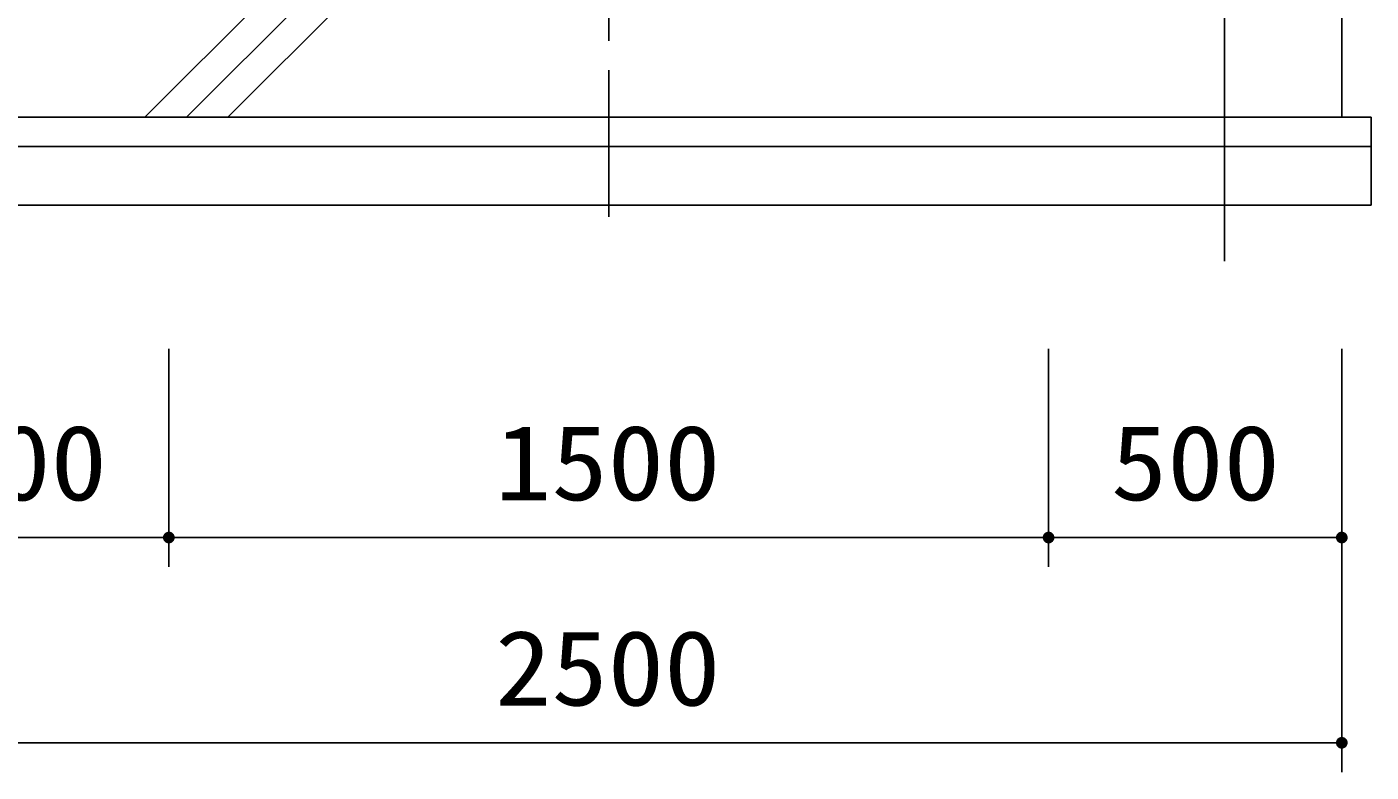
# Model space of a CAD drawing. Units: millimetres, scale not verified. Extents: x -14850 to 14850, y -10500 to 10500.
# Drawn here: x 653 to 2946, y -6941 to -5671 of the extents above; entities that cross this region are included whole.
import ezdxf
from ezdxf.enums import TextEntityAlignment as Align

# ---------------------------------------------------------------- set-up
doc = ezdxf.new("R2010")
doc.units = ezdxf.units.MM
doc.header["$LTSCALE"] = 50
doc.linetypes.add('CHAIN1', pattern=[8, 5, -1, 1, -1])
doc.linetypes.add('CHAIN2', pattern=[12, 9, -1, 1, -1])
doc.layers.add('0-1_機器', color=2, linetype='Continuous', lineweight=25)
doc.layers.add('0-5_製作', color=5, linetype='Continuous', lineweight=25)
doc.styles.add('ＭＳ ゴシック', font='')
doc.styles.get('ＭＳ ゴシック').set_extended_font_data('MS Gothic')

msp = doc.modelspace()

# ---------------------------------------------------------------- linework, layer by layer
at = {"layer": '0-1_機器', "linetype": 'CHAIN2'}
msp.add_line((2695.52, -3236.86), (2695.52, -6069.79), dxfattribs=at)
at = {"layer": '0-1_機器', "color": 3, "linetype": 'CHAIN1'}
msp.add_line((1645.52, -3344.6), (1645.52, -6005.33), dxfattribs=at)
at = {"layer": '0-1_機器'}
for p, q in [((854.73, -5824.6), (1054.73, -5624.6)), ((925.44, -5824.6), (1125.44, -5624.6)), ((996.15, -5824.6), (1196.15, -5624.6)), ((2895.53, -5624.6), (2895.53, -5824.6)), ((345.52, -5824.6), (2945.52, -5824.6)), ((2945.52, -5824.6), (2945.52, -5974.6)), ((345.52, -5874.6), (2945.52, -5874.6))]:
    msp.add_line(p, q, dxfattribs=at)
msp.add_lwpolyline([(345.52, -5824.6), (345.52, -5974.6), (2945.52, -5974.6)], dxfattribs=at)
at = {"layer": '0-5_製作', "color": 2}
for p, q in [((895.52, -6591.27), (895.52, -6219.64)), ((2395.52, -6591.27), (2395.52, -6219.64)), ((2895.53, -6941.27), (2895.53, -6219.64)), ((395.53, -6541.27), (895.52, -6541.27)), ((895.52, -6541.27), (2395.52, -6541.27)), ((2395.52, -6541.27), (2895.53, -6541.27)), ((395.53, -6891.27), (2895.53, -6891.27))]:
    msp.add_line(p, q, dxfattribs=at)
at = {"layer": '0-5_製作'}
for points in [[(885.52, -6541.27), (895.52, -6531.27), (895.52, -6541.27)], [(885.54, -6540.65), (895.52, -6531.27), (885.52, -6541.27)], [(885.7, -6539.4), (895.52, -6531.27), (885.54, -6540.65)], [(886.01, -6538.18), (895.52, -6531.27), (885.7, -6539.4)], [(886.48, -6537.02), (895.52, -6531.27), (886.01, -6538.18)], [(887.08, -6535.92), (895.52, -6531.27), (886.48, -6537.02)], [(887.82, -6534.9), (895.52, -6531.27), (887.08, -6535.92)], [(888.68, -6533.98), (895.52, -6531.27), (887.82, -6534.9)], [(889.65, -6533.18), (895.52, -6531.27), (888.68, -6533.98)], [(890.71, -6532.51), (895.52, -6531.27), (889.65, -6533.18)], [(891.84, -6531.98), (895.52, -6531.27), (890.71, -6532.51)], [(893.04, -6531.59), (895.52, -6531.27), (891.84, -6531.98)], [(893.04, -6531.59), (894.27, -6531.35), (895.52, -6531.27)], [(895.52, -6531.27), (905.21, -6538.79), (895.52, -6541.27)], [(895.52, -6531.27), (904.82, -6537.59), (905.21, -6538.79)], [(895.52, -6531.27), (904.29, -6536.46), (904.82, -6537.59)], [(895.52, -6531.27), (903.61, -6535.4), (904.29, -6536.46)], [(895.52, -6531.27), (902.81, -6534.43), (903.61, -6535.4)], [(895.52, -6531.27), (901.9, -6533.57), (902.81, -6534.43)], [(895.52, -6531.27), (900.88, -6532.83), (901.9, -6533.57)], [(895.52, -6531.27), (899.78, -6532.23), (900.88, -6532.83)], [(895.52, -6531.27), (898.61, -6531.76), (899.78, -6532.23)], [(895.52, -6531.27), (897.4, -6531.45), (898.61, -6531.76)], [(895.52, -6531.27), (896.15, -6531.29), (897.4, -6531.45)], [(2385.52, -6541.27), (2395.52, -6531.27), (2395.52, -6541.27)], [(2385.54, -6540.65), (2395.52, -6531.27), (2385.52, -6541.27)], [(2385.7, -6539.4), (2395.52, -6531.27), (2385.54, -6540.65)], [(2386.01, -6538.18), (2395.52, -6531.27), (2385.7, -6539.4)], [(2386.48, -6537.02), (2395.52, -6531.27), (2386.01, -6538.18)], [(2387.08, -6535.92), (2395.52, -6531.27), (2386.48, -6537.02)], [(2387.82, -6534.9), (2395.52, -6531.27), (2387.08, -6535.92)], [(2388.68, -6533.98), (2395.52, -6531.27), (2387.82, -6534.9)], [(2389.65, -6533.18), (2395.52, -6531.27), (2388.68, -6533.98)], [(2389.65, -6533.18), (2394.27, -6531.35), (2395.52, -6531.27)], [(2390.71, -6532.51), (2394.27, -6531.35), (2389.65, -6533.18)], [(2390.71, -6532.51), (2393.04, -6531.59), (2394.27, -6531.35)], [(2391.84, -6531.98), (2393.04, -6531.59), (2390.71, -6532.51)], [(2395.52, -6531.27), (2404.82, -6537.59), (2395.52, -6541.27)], [(2395.52, -6531.27), (2404.29, -6536.46), (2404.82, -6537.59)], [(2395.52, -6531.27), (2403.62, -6535.4), (2404.29, -6536.46)], [(2395.52, -6531.27), (2402.81, -6534.43), (2403.62, -6535.4)], [(2395.52, -6531.27), (2401.9, -6533.57), (2402.81, -6534.43)], [(2395.52, -6531.27), (2400.88, -6532.83), (2401.9, -6533.57)], [(2395.52, -6531.27), (2399.78, -6532.23), (2400.88, -6532.83)], [(2395.52, -6531.27), (2398.62, -6531.76), (2399.78, -6532.23)], [(2395.52, -6531.27), (2397.4, -6531.45), (2398.62, -6531.76)], [(2395.52, -6531.27), (2396.15, -6531.29), (2397.4, -6531.45)], [(2885.53, -6541.27), (2895.53, -6531.27), (2895.53, -6541.27)], [(2885.54, -6540.65), (2895.53, -6531.27), (2885.53, -6541.27)], [(2885.7, -6539.4), (2895.53, -6531.27), (2885.54, -6540.65)], [(2886.01, -6538.18), (2895.53, -6531.27), (2885.7, -6539.4)], [(2886.48, -6537.02), (2895.53, -6531.27), (2886.01, -6538.18)], [(2887.08, -6535.92), (2895.53, -6531.27), (2886.48, -6537.02)], [(2887.82, -6534.9), (2895.53, -6531.27), (2887.08, -6535.92)], [(2888.68, -6533.98), (2895.53, -6531.27), (2887.82, -6534.9)], [(2888.68, -6533.98), (2894.27, -6531.35), (2895.53, -6531.27)], [(2889.65, -6533.18), (2894.27, -6531.35), (2888.68, -6533.98)], [(2889.65, -6533.18), (2893.04, -6531.59), (2894.27, -6531.35)], [(2890.71, -6532.51), (2893.04, -6531.59), (2889.65, -6533.18)], [(2890.71, -6532.51), (2891.84, -6531.98), (2893.04, -6531.59)], [(2895.53, -6531.27), (2904.29, -6536.46), (2895.53, -6541.27)], [(2895.53, -6531.27), (2903.62, -6535.4), (2904.29, -6536.46)], [(2895.53, -6531.27), (2902.81, -6534.43), (2903.62, -6535.4)], [(2895.53, -6531.27), (2901.9, -6533.57), (2902.81, -6534.43)], [(2895.53, -6531.27), (2900.88, -6532.83), (2901.9, -6533.57)], [(2895.53, -6531.27), (2899.78, -6532.23), (2900.88, -6532.83)], [(2895.53, -6531.27), (2898.62, -6531.76), (2899.78, -6532.23)], [(2895.53, -6531.27), (2897.4, -6531.45), (2898.62, -6531.76)], [(2895.53, -6531.27), (2896.15, -6531.29), (2897.4, -6531.45)], [(885.6, -6542.53), (885.52, -6541.27), (895.52, -6541.27)], [(885.6, -6542.53), (895.52, -6541.27), (885.84, -6543.76)], [(885.84, -6543.76), (895.52, -6541.27), (886.23, -6544.95)], [(886.23, -6544.95), (895.52, -6541.27), (886.76, -6546.09)], [(886.76, -6546.09), (895.52, -6541.27), (887.43, -6547.15)], [(887.43, -6547.15), (895.52, -6541.27), (888.23, -6548.12)], [(888.23, -6548.12), (895.52, -6541.27), (889.15, -6548.98)], [(889.15, -6548.98), (895.52, -6541.27), (890.17, -6549.72)], [(890.17, -6549.72), (895.52, -6541.27), (891.27, -6550.32)], [(891.27, -6550.32), (895.52, -6541.27), (892.43, -6550.78)], [(892.43, -6550.78), (895.52, -6541.27), (893.65, -6551.1)], [(893.65, -6551.1), (895.52, -6541.27), (894.9, -6551.25)], [(894.9, -6551.25), (895.52, -6541.27), (895.52, -6551.27)], [(895.52, -6541.27), (905.21, -6538.79), (905.45, -6540.02)], [(895.52, -6541.27), (905.45, -6540.02), (905.52, -6541.27)], [(895.52, -6541.27), (899.21, -6550.57), (895.52, -6551.27)], [(895.52, -6541.27), (900.34, -6550.04), (899.21, -6550.57)], [(895.52, -6541.27), (901.4, -6549.36), (900.34, -6550.04)], [(895.52, -6541.27), (902.37, -6548.56), (901.4, -6549.36)], [(895.52, -6541.27), (903.23, -6547.65), (902.37, -6548.56)], [(895.52, -6541.27), (903.97, -6546.63), (903.23, -6547.65)], [(895.52, -6541.27), (904.57, -6545.53), (903.97, -6546.63)], [(895.52, -6541.27), (905.03, -6544.36), (904.57, -6545.53)], [(895.52, -6541.27), (905.35, -6543.15), (905.03, -6544.36)], [(895.52, -6541.27), (905.5, -6541.9), (905.35, -6543.15)], [(895.52, -6541.27), (905.52, -6541.27), (905.5, -6541.9)], [(895.52, -6551.27), (899.21, -6550.57), (898.01, -6550.96)], [(895.52, -6551.27), (898.01, -6550.96), (896.78, -6551.19)], [(2385.84, -6543.76), (2385.52, -6541.27), (2395.52, -6541.27)], [(2385.6, -6542.53), (2385.52, -6541.27), (2385.84, -6543.76)], [(2385.84, -6543.76), (2395.52, -6541.27), (2386.23, -6544.95)], [(2386.23, -6544.95), (2395.52, -6541.27), (2386.76, -6546.09)], [(2386.76, -6546.09), (2395.52, -6541.27), (2387.43, -6547.15)], [(2387.43, -6547.15), (2395.52, -6541.27), (2388.24, -6548.12)], [(2388.24, -6548.12), (2395.52, -6541.27), (2389.15, -6548.98)], [(2389.15, -6548.98), (2395.52, -6541.27), (2390.17, -6549.72)], [(2390.17, -6549.72), (2395.52, -6541.27), (2391.27, -6550.32)], [(2391.27, -6550.32), (2395.52, -6541.27), (2392.43, -6550.78)], [(2392.43, -6550.78), (2395.52, -6541.27), (2393.65, -6551.1)], [(2393.65, -6551.1), (2395.52, -6541.27), (2394.9, -6551.25)], [(2394.9, -6551.25), (2395.52, -6541.27), (2395.52, -6551.27)], [(2395.52, -6541.27), (2404.82, -6537.59), (2405.21, -6538.79)], [(2395.52, -6541.27), (2405.21, -6538.79), (2405.45, -6540.02)], [(2395.52, -6541.27), (2405.45, -6540.02), (2405.52, -6541.27)], [(2395.52, -6541.27), (2402.37, -6548.56), (2395.52, -6551.27)], [(2395.52, -6541.27), (2403.23, -6547.65), (2402.37, -6548.56)], [(2395.52, -6541.27), (2403.97, -6546.63), (2403.23, -6547.65)], [(2395.52, -6541.27), (2404.57, -6545.53), (2403.97, -6546.63)], [(2395.52, -6541.27), (2405.04, -6544.36), (2404.57, -6545.53)], [(2395.52, -6541.27), (2405.35, -6543.15), (2405.04, -6544.36)], [(2395.52, -6541.27), (2405.51, -6541.9), (2405.35, -6543.15)], [(2395.52, -6541.27), (2405.52, -6541.27), (2405.51, -6541.9)], [(2395.52, -6551.27), (2402.37, -6548.56), (2401.4, -6549.36)], [(2395.52, -6551.27), (2401.4, -6549.36), (2396.78, -6551.19)], [(2396.78, -6551.19), (2401.4, -6549.36), (2400.34, -6550.04)], [(2396.78, -6551.19), (2400.34, -6550.04), (2398.01, -6550.96)], [(2398.01, -6550.96), (2400.34, -6550.04), (2399.21, -6550.57)], [(2886.23, -6544.95), (2885.53, -6541.27), (2895.53, -6541.27)], [(2885.84, -6543.76), (2885.53, -6541.27), (2886.23, -6544.95)], [(2885.6, -6542.53), (2885.53, -6541.27), (2885.84, -6543.76)], [(2886.23, -6544.95), (2895.53, -6541.27), (2886.76, -6546.09)], [(2886.76, -6546.09), (2895.53, -6541.27), (2887.43, -6547.15)], [(2887.43, -6547.15), (2895.53, -6541.27), (2888.24, -6548.12)], [(2888.24, -6548.12), (2895.53, -6541.27), (2889.15, -6548.98)], [(2889.15, -6548.98), (2895.53, -6541.27), (2890.17, -6549.72)], [(2890.17, -6549.72), (2895.53, -6541.27), (2891.27, -6550.32)], [(2891.27, -6550.32), (2895.53, -6541.27), (2892.43, -6550.78)], [(2892.43, -6550.78), (2895.53, -6541.27), (2893.65, -6551.1)], [(2893.65, -6551.1), (2895.53, -6541.27), (2894.9, -6551.25)], [(2894.9, -6551.25), (2895.53, -6541.27), (2895.53, -6551.27)], [(2895.53, -6541.27), (2904.29, -6536.46), (2904.82, -6537.59)], [(2895.53, -6541.27), (2904.82, -6537.59), (2905.21, -6538.79)], [(2895.53, -6541.27), (2905.21, -6538.79), (2905.45, -6540.02)], [(2895.53, -6541.27), (2905.45, -6540.02), (2905.53, -6541.27)], [(2895.53, -6541.27), (2903.23, -6547.65), (2895.53, -6551.27)], [(2895.53, -6541.27), (2903.97, -6546.63), (2903.23, -6547.65)], [(2895.53, -6541.27), (2904.57, -6545.53), (2903.97, -6546.63)], [(2895.53, -6541.27), (2905.04, -6544.36), (2904.57, -6545.53)], [(2895.53, -6541.27), (2905.35, -6543.15), (2905.04, -6544.36)], [(2895.53, -6541.27), (2905.51, -6541.9), (2905.35, -6543.15)], [(2895.53, -6541.27), (2905.53, -6541.27), (2905.51, -6541.9)], [(2895.53, -6551.27), (2903.23, -6547.65), (2902.37, -6548.56)], [(2895.53, -6551.27), (2902.37, -6548.56), (2896.78, -6551.19)], [(2896.78, -6551.19), (2902.37, -6548.56), (2901.4, -6549.36)], [(2896.78, -6551.19), (2901.4, -6549.36), (2898.01, -6550.96)], [(2898.01, -6550.96), (2901.4, -6549.36), (2900.34, -6550.04)], [(2898.01, -6550.96), (2900.34, -6550.04), (2899.21, -6550.57)], [(2885.53, -6891.27), (2895.53, -6881.27), (2895.53, -6891.27)], [(2885.54, -6890.65), (2895.53, -6881.27), (2885.53, -6891.27)], [(2886.23, -6894.95), (2885.53, -6891.27), (2895.53, -6891.27)], [(2885.84, -6893.76), (2885.53, -6891.27), (2886.23, -6894.95)], [(2885.6, -6892.53), (2885.53, -6891.27), (2885.84, -6893.76)], [(2885.7, -6889.4), (2895.53, -6881.27), (2885.54, -6890.65)], [(2886.01, -6888.18), (2895.53, -6881.27), (2885.7, -6889.4)], [(2886.48, -6887.02), (2895.53, -6881.27), (2886.01, -6888.18)], [(2886.23, -6894.95), (2895.53, -6891.27), (2886.76, -6896.09)], [(2887.08, -6885.92), (2895.53, -6881.27), (2886.48, -6887.02)], [(2886.76, -6896.09), (2895.53, -6891.27), (2887.43, -6897.15)], [(2887.82, -6884.9), (2895.53, -6881.27), (2887.08, -6885.92)], [(2887.43, -6897.15), (2895.53, -6891.27), (2888.24, -6898.12)], [(2888.68, -6883.98), (2895.53, -6881.27), (2887.82, -6884.9)], [(2888.24, -6898.12), (2895.53, -6891.27), (2889.15, -6898.98)], [(2888.68, -6883.98), (2894.27, -6881.35), (2895.53, -6881.27)], [(2889.65, -6883.18), (2894.27, -6881.35), (2888.68, -6883.98)], [(2889.15, -6898.98), (2895.53, -6891.27), (2890.17, -6899.72)], [(2889.65, -6883.18), (2893.04, -6881.59), (2894.27, -6881.35)], [(2890.71, -6882.51), (2893.04, -6881.59), (2889.65, -6883.18)], [(2890.17, -6899.72), (2895.53, -6891.27), (2891.27, -6900.32)], [(2890.71, -6882.51), (2891.84, -6881.98), (2893.04, -6881.59)], [(2891.27, -6900.32), (2895.53, -6891.27), (2892.43, -6900.78)], [(2892.43, -6900.78), (2895.53, -6891.27), (2893.65, -6901.1)], [(2893.65, -6901.1), (2895.53, -6891.27), (2894.9, -6901.25)], [(2894.9, -6901.25), (2895.53, -6891.27), (2895.53, -6901.27)], [(2895.53, -6881.27), (2904.29, -6886.46), (2895.53, -6891.27)], [(2895.53, -6881.27), (2903.62, -6885.4), (2904.29, -6886.46)], [(2895.53, -6881.27), (2902.81, -6884.43), (2903.62, -6885.4)], [(2895.53, -6881.27), (2901.9, -6883.57), (2902.81, -6884.43)], [(2895.53, -6881.27), (2900.88, -6882.83), (2901.9, -6883.57)], [(2895.53, -6881.27), (2899.78, -6882.23), (2900.88, -6882.83)], [(2895.53, -6881.27), (2898.62, -6881.76), (2899.78, -6882.23)], [(2895.53, -6881.27), (2897.4, -6881.45), (2898.62, -6881.76)], [(2895.53, -6881.27), (2896.15, -6881.29), (2897.4, -6881.45)], [(2895.53, -6891.27), (2904.29, -6886.46), (2904.82, -6887.59)], [(2895.53, -6891.27), (2904.82, -6887.59), (2905.21, -6888.79)], [(2895.53, -6891.27), (2905.21, -6888.79), (2905.45, -6890.02)], [(2895.53, -6891.27), (2905.45, -6890.02), (2905.53, -6891.27)], [(2895.53, -6891.27), (2903.23, -6897.65), (2895.53, -6901.27)], [(2895.53, -6891.27), (2903.97, -6896.63), (2903.23, -6897.65)], [(2895.53, -6891.27), (2904.57, -6895.53), (2903.97, -6896.63)], [(2895.53, -6891.27), (2905.04, -6894.36), (2904.57, -6895.53)], [(2895.53, -6891.27), (2905.35, -6893.15), (2905.04, -6894.36)], [(2895.53, -6891.27), (2905.51, -6891.9), (2905.35, -6893.15)], [(2895.53, -6891.27), (2905.53, -6891.27), (2905.51, -6891.9)], [(2895.53, -6901.27), (2903.23, -6897.65), (2902.37, -6898.56)], [(2895.53, -6901.27), (2902.37, -6898.56), (2896.78, -6901.19)], [(2896.78, -6901.19), (2902.37, -6898.56), (2901.4, -6899.36)], [(2896.78, -6901.19), (2901.4, -6899.36), (2898.01, -6900.96)], [(2898.01, -6900.96), (2901.4, -6899.36), (2900.34, -6900.04)], [(2898.01, -6900.96), (2900.34, -6900.04), (2899.21, -6900.57)]]:
    msp.add_solid(points, dxfattribs=at)

# ---------------------------------------------------------------- texts
at = {"layer": '0-5_製作', "color": 4, "style": 'ＭＳ ゴシック', "width": 1.1}
for s, p in [('500', (501.77, -6516.27)), ('1500', (1451.77, -6516.27)), ('500', (2501.77, -6516.27)), ('2500', (1451.78, -6866.27))]:
    msp.add_text(s, height=128.4, dxfattribs=at).set_placement(p, align=Align.BOTTOM_LEFT)

doc.saveas('drawing.dxf')
